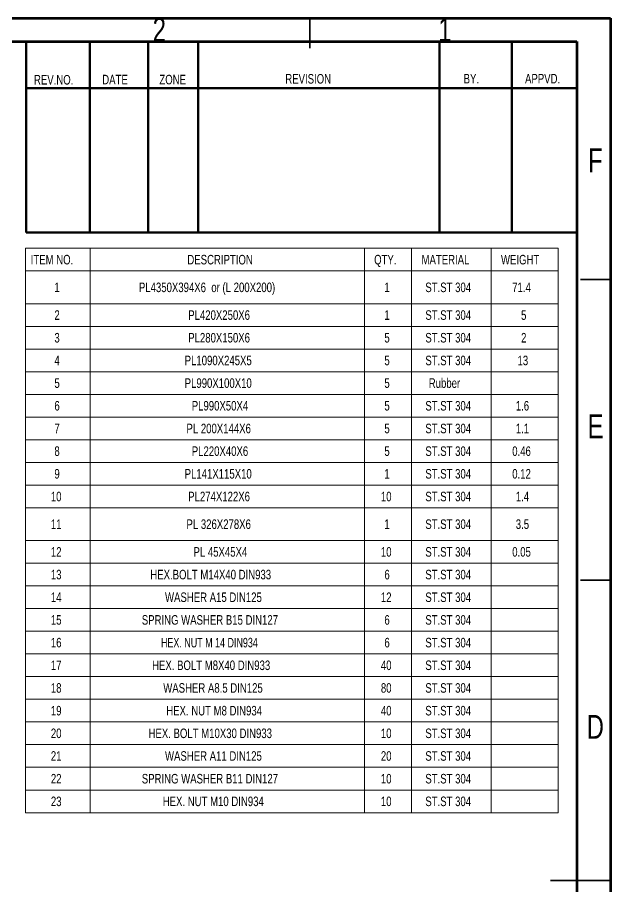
# Model space of a CAD drawing. Header units: millimetres. Extents: x 122 to 2816, y -707 to 556.
# Drawn here: x 1327.4 to 1426, y -163.2 to -18.6 of the extents above; entities that cross this region are included whole.
import ezdxf

# ---------------------------------------------------------------- set-up
doc = ezdxf.new("R2010")
doc.units = ezdxf.units.MM
doc.styles.add('SLDTEXTSTYLE0', font='TXT', dxfattribs={"width": 0.7})
doc.styles.add('SLDTEXTSTYLE7', font='TXT', dxfattribs={"width": 0.75})

# ---------------------------------------------------------------- blocks, each defined once
blk = doc.blocks.new('SW_TABLEANNOTATION_3')
at = {"color": 0, "linetype": 'Continuous', "lineweight": 18}
for p, q in [((0, 0), (0, -3.77)), ((0, 0), (10.76, 0)), ((10.76, 0), (10.76, -3.77)), ((10.76, 0), (56.36, 0)), ((56.36, 0), (56.36, -3.77)), ((56.36, 0), (64.16, 0)), ((64.16, 0), (64.16, -3.77)), ((64.16, 0), (77.4, 0)), ((77.4, 0), (77.4, -3.77)), ((77.4, 0), (88.56, 0)), ((88.56, 0), (88.56, -3.77)), ((0, -3.77), (10.76, -3.77)), ((0, -3.77), (0, -9.22)), ((10.76, -3.77), (56.36, -3.77)), ((10.76, -3.77), (10.76, -9.22)), ((56.36, -3.77), (64.16, -3.77)), ((56.36, -3.77), (56.36, -9.22)), ((64.16, -3.77), (77.4, -3.77)), ((64.16, -3.77), (64.16, -9.22)), ((77.4, -3.77), (88.56, -3.77)), ((77.4, -3.77), (77.4, -9.22)), ((88.56, -3.77), (88.56, -9.22)), ((0, -9.22), (0, -12.99)), ((0, -9.22), (10.76, -9.22)), ((10.76, -9.22), (10.76, -12.99)), ((10.76, -9.22), (56.36, -9.22)), ((56.36, -9.22), (56.36, -12.99)), ((56.36, -9.22), (64.16, -9.22)), ((64.16, -9.22), (64.16, -12.99)), ((64.16, -9.22), (77.4, -9.22)), ((77.4, -9.22), (77.4, -12.99)), ((77.4, -9.22), (88.56, -9.22)), ((88.56, -9.22), (88.56, -12.99)), ((0, -12.99), (0, -16.76)), ((0, -12.99), (10.76, -12.99)), ((10.76, -12.99), (10.76, -16.76)), ((10.76, -12.99), (56.36, -12.99)), ((56.36, -12.99), (56.36, -16.76)), ((56.36, -12.99), (64.16, -12.99)), ((64.16, -12.99), (64.16, -16.76)), ((64.16, -12.99), (77.4, -12.99)), ((77.4, -12.99), (77.4, -16.76)), ((77.4, -12.99), (88.56, -12.99)), ((88.56, -12.99), (88.56, -16.76)), ((0, -16.76), (0, -20.54)), ((0, -16.76), (10.76, -16.76)), ((10.76, -16.76), (10.76, -20.54)), ((10.76, -16.76), (56.36, -16.76)), ((56.36, -16.76), (56.36, -20.54)), ((56.36, -16.76), (64.16, -16.76)), ((64.16, -16.76), (64.16, -20.54)), ((64.16, -16.76), (77.4, -16.76)), ((77.4, -16.76), (77.4, -20.54)), ((77.4, -16.76), (88.56, -16.76)), ((88.56, -16.76), (88.56, -20.54)), ((0, -20.54), (0, -24.31)), ((0, -20.54), (10.76, -20.54)), ((10.76, -20.54), (10.76, -24.31)), ((10.76, -20.54), (56.36, -20.54)), ((56.36, -20.54), (56.36, -24.31)), ((56.36, -20.54), (64.16, -20.54)), ((64.16, -20.54), (64.16, -24.31)), ((64.16, -20.54), (77.4, -20.54)), ((77.4, -20.54), (77.4, -24.31)), ((77.4, -20.54), (88.56, -20.54)), ((88.56, -20.54), (88.56, -24.31)), ((0, -24.31), (0, -28.08)), ((0, -24.31), (10.76, -24.31)), ((10.76, -24.31), (10.76, -28.08)), ((10.76, -24.31), (56.36, -24.31)), ((56.36, -24.31), (56.36, -28.08)), ((56.36, -24.31), (64.16, -24.31)), ((64.16, -24.31), (64.16, -28.08)), ((64.16, -24.31), (77.4, -24.31)), ((77.4, -24.31), (77.4, -28.08)), ((77.4, -24.31), (88.56, -24.31)), ((88.56, -24.31), (88.56, -28.08)), ((0, -28.08), (0, -31.86)), ((0, -28.08), (10.76, -28.08)), ((10.76, -28.08), (10.76, -31.86)), ((10.76, -28.08), (56.36, -28.08)), ((56.36, -28.08), (56.36, -31.86)), ((56.36, -28.08), (64.16, -28.08)), ((64.16, -28.08), (64.16, -31.86)), ((64.16, -28.08), (77.4, -28.08)), ((77.4, -28.08), (77.4, -31.86)), ((77.4, -28.08), (88.56, -28.08)), ((88.56, -28.08), (88.56, -31.86)), ((0, -31.86), (0, -35.63)), ((0, -31.86), (10.76, -31.86)), ((10.76, -31.86), (10.76, -35.63)), ((10.76, -31.86), (56.36, -31.86)), ((56.36, -31.86), (56.36, -35.63)), ((56.36, -31.86), (64.16, -31.86)), ((64.16, -31.86), (64.16, -35.63)), ((64.16, -31.86), (77.4, -31.86)), ((77.4, -31.86), (77.4, -35.63)), ((77.4, -31.86), (88.56, -31.86)), ((88.56, -31.86), (88.56, -35.63)), ((0, -35.63), (0, -39.4)), ((0, -35.63), (10.76, -35.63)), ((10.76, -35.63), (10.76, -39.4)), ((10.76, -35.63), (56.36, -35.63)), ((56.36, -35.63), (56.36, -39.4)), ((56.36, -35.63), (64.16, -35.63)), ((64.16, -35.63), (64.16, -39.4)), ((64.16, -35.63), (77.4, -35.63)), ((77.4, -35.63), (77.4, -39.4)), ((77.4, -35.63), (88.56, -35.63)), ((88.56, -35.63), (88.56, -39.4)), ((0, -39.4), (0, -43.18)), ((0, -39.4), (10.76, -39.4)), ((10.76, -39.4), (10.76, -43.18)), ((10.76, -39.4), (56.36, -39.4)), ((56.36, -39.4), (56.36, -43.18)), ((56.36, -39.4), (64.16, -39.4)), ((64.16, -39.4), (64.16, -43.18)), ((64.16, -39.4), (77.4, -39.4)), ((77.4, -39.4), (77.4, -43.18)), ((77.4, -39.4), (88.56, -39.4)), ((88.56, -39.4), (88.56, -43.18)), ((0, -43.18), (0, -48.62)), ((0, -43.18), (10.76, -43.18)), ((10.76, -43.18), (10.76, -48.62)), ((10.76, -43.18), (56.36, -43.18)), ((56.36, -43.18), (56.36, -48.62)), ((56.36, -43.18), (64.16, -43.18)), ((64.16, -43.18), (64.16, -48.62)), ((64.16, -43.18), (77.4, -43.18)), ((77.4, -43.18), (77.4, -48.62)), ((77.4, -43.18), (88.56, -43.18)), ((88.56, -43.18), (88.56, -48.62)), ((0, -48.62), (0, -52.39)), ((0, -48.62), (10.76, -48.62)), ((10.76, -48.62), (10.76, -52.39)), ((10.76, -48.62), (56.36, -48.62)), ((56.36, -48.62), (56.36, -52.39)), ((56.36, -48.62), (64.16, -48.62)), ((64.16, -48.62), (64.16, -52.39)), ((64.16, -48.62), (77.4, -48.62)), ((77.4, -48.62), (77.4, -52.39)), ((77.4, -48.62), (88.56, -48.62)), ((88.56, -48.62), (88.56, -52.39)), ((0, -52.39), (0, -56.17)), ((0, -52.39), (10.76, -52.39)), ((10.76, -52.39), (10.76, -56.17)), ((10.76, -52.39), (56.36, -52.39)), ((56.36, -52.39), (56.36, -56.17)), ((56.36, -52.39), (64.16, -52.39)), ((64.16, -52.39), (64.16, -56.17)), ((64.16, -52.39), (77.4, -52.39)), ((77.4, -52.39), (77.4, -56.17)), ((77.4, -52.39), (88.56, -52.39)), ((88.56, -52.39), (88.56, -56.17)), ((0, -56.17), (0, -59.94)), ((0, -56.17), (10.76, -56.17)), ((10.76, -56.17), (10.76, -59.94)), ((10.76, -56.17), (56.36, -56.17)), ((56.36, -56.17), (56.36, -59.94)), ((56.36, -56.17), (64.16, -56.17)), ((64.16, -56.17), (64.16, -59.94)), ((64.16, -56.17), (77.4, -56.17)), ((77.4, -56.17), (77.4, -59.94)), ((77.4, -56.17), (88.56, -56.17)), ((88.56, -56.17), (88.56, -59.94)), ((0, -59.94), (0, -63.71)), ((0, -59.94), (10.76, -59.94)), ((10.76, -59.94), (10.76, -63.71)), ((10.76, -59.94), (56.36, -59.94)), ((56.36, -59.94), (56.36, -63.71)), ((56.36, -59.94), (64.16, -59.94)), ((64.16, -59.94), (64.16, -63.71)), ((64.16, -59.94), (77.4, -59.94)), ((77.4, -59.94), (77.4, -63.71)), ((77.4, -59.94), (88.56, -59.94)), ((88.56, -59.94), (88.56, -63.71)), ((0, -63.71), (0, -67.49)), ((0, -63.71), (10.76, -63.71)), ((10.76, -63.71), (10.76, -67.49)), ((10.76, -63.71), (56.36, -63.71)), ((56.36, -63.71), (56.36, -67.49)), ((56.36, -63.71), (64.16, -63.71)), ((64.16, -63.71), (64.16, -67.49)), ((64.16, -63.71), (77.4, -63.71)), ((77.4, -63.71), (77.4, -67.49)), ((77.4, -63.71), (88.56, -63.71)), ((88.56, -63.71), (88.56, -67.49)), ((0, -67.49), (0, -71.26)), ((0, -67.49), (10.76, -67.49)), ((10.76, -67.49), (10.76, -71.26)), ((10.76, -67.49), (56.36, -67.49)), ((56.36, -67.49), (56.36, -71.26)), ((56.36, -67.49), (64.16, -67.49)), ((64.16, -67.49), (64.16, -71.26)), ((64.16, -67.49), (77.4, -67.49)), ((77.4, -67.49), (77.4, -71.26)), ((77.4, -67.49), (88.56, -67.49)), ((88.56, -67.49), (88.56, -71.26)), ((0, -71.26), (0, -75.03)), ((0, -71.26), (10.76, -71.26)), ((10.76, -71.26), (10.76, -75.03)), ((10.76, -71.26), (56.36, -71.26)), ((56.36, -71.26), (56.36, -75.03)), ((56.36, -71.26), (64.16, -71.26)), ((64.16, -71.26), (64.16, -75.03)), ((64.16, -71.26), (77.4, -71.26)), ((77.4, -71.26), (77.4, -75.03)), ((77.4, -71.26), (88.56, -71.26)), ((88.56, -71.26), (88.56, -75.03)), ((0, -75.03), (0, -78.81)), ((0, -75.03), (10.76, -75.03)), ((10.76, -75.03), (10.76, -78.81)), ((10.76, -75.03), (56.36, -75.03)), ((56.36, -75.03), (56.36, -78.81)), ((56.36, -75.03), (64.16, -75.03)), ((64.16, -75.03), (64.16, -78.81)), ((64.16, -75.03), (77.4, -75.03)), ((77.4, -75.03), (77.4, -78.81)), ((77.4, -75.03), (88.56, -75.03)), ((88.56, -75.03), (88.56, -78.81)), ((0, -78.81), (0, -82.58)), ((0, -78.81), (10.76, -78.81)), ((10.76, -78.81), (10.76, -82.58)), ((10.76, -78.81), (56.36, -78.81)), ((56.36, -78.81), (56.36, -82.58)), ((56.36, -78.81), (64.16, -78.81)), ((64.16, -78.81), (64.16, -82.58)), ((64.16, -78.81), (77.4, -78.81)), ((77.4, -78.81), (77.4, -82.58)), ((77.4, -78.81), (88.56, -78.81)), ((88.56, -78.81), (88.56, -82.58)), ((0, -82.58), (0, -86.35)), ((0, -82.58), (10.76, -82.58)), ((10.76, -82.58), (10.76, -86.35)), ((10.76, -82.58), (56.36, -82.58)), ((56.36, -82.58), (56.36, -86.35)), ((56.36, -82.58), (64.16, -82.58)), ((64.16, -82.58), (64.16, -86.35)), ((64.16, -82.58), (77.4, -82.58)), ((77.4, -82.58), (77.4, -86.35)), ((77.4, -82.58), (88.56, -82.58)), ((88.56, -82.58), (88.56, -86.35)), ((0, -86.35), (0, -90.13)), ((0, -86.35), (10.76, -86.35)), ((10.76, -86.35), (10.76, -90.13)), ((10.76, -86.35), (56.36, -86.35)), ((56.36, -86.35), (56.36, -90.13)), ((56.36, -86.35), (64.16, -86.35)), ((64.16, -86.35), (64.16, -90.13)), ((64.16, -86.35), (77.4, -86.35)), ((77.4, -86.35), (77.4, -90.13)), ((77.4, -86.35), (88.56, -86.35)), ((88.56, -86.35), (88.56, -90.13)), ((0, -90.13), (0, -93.9)), ((0, -90.13), (10.76, -90.13)), ((10.76, -90.13), (10.76, -93.9)), ((10.76, -90.13), (56.36, -90.13)), ((56.36, -90.13), (56.36, -93.9)), ((56.36, -90.13), (64.16, -90.13)), ((64.16, -90.13), (64.16, -93.9)), ((64.16, -90.13), (77.4, -90.13)), ((77.4, -90.13), (77.4, -93.9)), ((77.4, -90.13), (88.56, -90.13)), ((88.56, -90.13), (88.56, -93.9)), ((0, -93.9), (10.76, -93.9)), ((10.76, -93.9), (56.36, -93.9)), ((56.36, -93.9), (64.16, -93.9)), ((64.16, -93.9), (77.4, -93.9)), ((77.4, -93.9), (88.56, -93.9))]:
    blk.add_line(p, q, dxfattribs=at)
at = {"color": 0, "linetype": 'Continuous', "lineweight": 0, "attachment_point": 1}
for s, insert, char_height, style in [('ITEM NO.', (0.86, -1.09), 1.587, 'SLDTEXTSTYLE7'), ('DESCRIPTION', (26.91, -1.09), 1.5875, 'SLDTEXTSTYLE7'), ('QTY.', (57.97, -1.09), 1.587, 'SLDTEXTSTYLE7'), ('MATERIAL', (65.85, -1.09), 1.587, 'SLDTEXTSTYLE7'), ('WEIGHT', (79.06, -1.09), 1.587, 'SLDTEXTSTYLE7'), ('1', (4.8, -5.7), 1.59, 'SLDTEXTSTYLE7'), ('PL4350X394X6  or (L 200X200)', (18.85, -5.7), 1.5875, 'SLDTEXTSTYLE7'), ('1', (59.67, -5.7), 1.59, 'SLDTEXTSTYLE7'), ('ST.ST 304', (66.48, -5.7), 1.587, 'SLDTEXTSTYLE7'), ('71.4', (80.93, -5.7), 1.587, 'SLDTEXTSTYLE7'), ('2', (4.8, -10.31), 1.59, 'SLDTEXTSTYLE7'), ('PL420X250X6', (27.05, -10.31), 1.5875, 'SLDTEXTSTYLE7'), ('1', (59.67, -10.31), 1.59, 'SLDTEXTSTYLE7'), ('ST.ST 304', (66.48, -10.31), 1.587, 'SLDTEXTSTYLE7'), ('5', (82.4, -10.31), 1.59, 'SLDTEXTSTYLE7'), ('3', (4.8, -14.08), 1.59, 'SLDTEXTSTYLE7'), ('PL280X150X6', (27.05, -14.08), 1.5875, 'SLDTEXTSTYLE7'), ('5', (59.67, -14.08), 1.59, 'SLDTEXTSTYLE7'), ('ST.ST 304', (66.48, -14.08), 1.587, 'SLDTEXTSTYLE7'), ('2', (82.4, -14.08), 1.59, 'SLDTEXTSTYLE7'), ('4', (4.8, -17.86), 1.59, 'SLDTEXTSTYLE7'), ('PL1090X245X5', (26.46, -17.86), 1.5875, 'SLDTEXTSTYLE7'), ('5', (59.67, -17.86), 1.59, 'SLDTEXTSTYLE7'), ('ST.ST 304', (66.48, -17.86), 1.587, 'SLDTEXTSTYLE7'), ('13', (81.81, -17.86), 1.587, 'SLDTEXTSTYLE7'), ('5', (4.8, -21.63), 1.59, 'SLDTEXTSTYLE7'), ('PL990X100X10', (26.46, -21.63), 1.5875, 'SLDTEXTSTYLE7'), ('5', (59.67, -21.63), 1.59, 'SLDTEXTSTYLE7'), ('Rubber', (67.05, -21.63), 1.587, 'SLDTEXTSTYLE7'), ('6', (4.8, -25.4), 1.59, 'SLDTEXTSTYLE7'), ('PL990X50X4', (27.64, -25.4), 1.587, 'SLDTEXTSTYLE7'), ('5', (59.67, -25.4), 1.59, 'SLDTEXTSTYLE7'), ('ST.ST 304', (66.48, -25.4), 1.587, 'SLDTEXTSTYLE7'), ('1.6', (81.52, -25.4), 1.587, 'SLDTEXTSTYLE7'), ('7', (4.8, -29.18), 1.59, 'SLDTEXTSTYLE7'), ('PL 200X144X6', (26.76, -29.18), 1.5875, 'SLDTEXTSTYLE7'), ('5', (59.67, -29.18), 1.59, 'SLDTEXTSTYLE7'), ('ST.ST 304', (66.48, -29.18), 1.587, 'SLDTEXTSTYLE7'), ('1.1', (81.52, -29.18), 1.587, 'SLDTEXTSTYLE7'), ('8', (4.8, -32.95), 1.59, 'SLDTEXTSTYLE7'), ('PL220X40X6', (27.64, -32.95), 1.587, 'SLDTEXTSTYLE7'), ('5', (59.67, -32.95), 1.59, 'SLDTEXTSTYLE7'), ('ST.ST 304', (66.48, -32.95), 1.587, 'SLDTEXTSTYLE7'), ('0.46', (80.93, -32.95), 1.587, 'SLDTEXTSTYLE7'), ('9', (4.8, -36.72), 1.59, 'SLDTEXTSTYLE7'), ('PL141X115X10', (26.46, -36.72), 1.5875, 'SLDTEXTSTYLE7'), ('1', (59.67, -36.72), 1.59, 'SLDTEXTSTYLE7'), ('ST.ST 304', (66.48, -36.72), 1.587, 'SLDTEXTSTYLE7'), ('0.12', (80.93, -36.72), 1.587, 'SLDTEXTSTYLE7'), ('10', (4.21, -40.5), 1.587, 'SLDTEXTSTYLE7'), ('PL274X122X6', (27.05, -40.5), 1.5875, 'SLDTEXTSTYLE7'), ('10', (59.09, -40.5), 1.587, 'SLDTEXTSTYLE7'), ('ST.ST 304', (66.48, -40.5), 1.587, 'SLDTEXTSTYLE7'), ('1.4', (81.52, -40.5), 1.587, 'SLDTEXTSTYLE7'), ('11', (4.21, -45.1), 1.587, 'SLDTEXTSTYLE7'), ('PL 326X278X6', (26.76, -45.1), 1.5875, 'SLDTEXTSTYLE7'), ('1', (59.67, -45.1), 1.59, 'SLDTEXTSTYLE7'), ('ST.ST 304', (66.48, -45.1), 1.587, 'SLDTEXTSTYLE7'), ('3.5', (81.52, -45.1), 1.587, 'SLDTEXTSTYLE7'), ('12', (4.21, -49.71), 1.587, 'SLDTEXTSTYLE7'), ('PL 45X45X4', (27.93, -49.71), 1.587, 'SLDTEXTSTYLE7'), ('10', (59.09, -49.71), 1.587, 'SLDTEXTSTYLE7'), ('ST.ST 304', (66.48, -49.71), 1.587, 'SLDTEXTSTYLE7'), ('0.05', (80.93, -49.71), 1.587, 'SLDTEXTSTYLE7'), ('13', (4.21, -53.49), 1.587, 'SLDTEXTSTYLE7'), ('HEX.BOLT M14X40 DIN933', (20.75, -53.49), 1.5875, 'SLDTEXTSTYLE7'), ('6', (59.67, -53.49), 1.59, 'SLDTEXTSTYLE7'), ('ST.ST 304', (66.48, -53.49), 1.587, 'SLDTEXTSTYLE7'), ('14', (4.21, -57.26), 1.587, 'SLDTEXTSTYLE7'), ('WASHER A15 DIN125', (23.19, -57.26), 1.5875, 'SLDTEXTSTYLE7'), ('12', (59.09, -57.26), 1.587, 'SLDTEXTSTYLE7'), ('ST.ST 304', (66.48, -57.26), 1.587, 'SLDTEXTSTYLE7'), ('15', (4.21, -61.03), 1.587, 'SLDTEXTSTYLE7'), ('SPRING WASHER B15 DIN127', (19.33, -61.03), 1.5875, 'SLDTEXTSTYLE7'), ('6', (59.67, -61.03), 1.59, 'SLDTEXTSTYLE7'), ('ST.ST 304', (66.48, -61.03), 1.587, 'SLDTEXTSTYLE7'), ('16', (4.21, -64.81), 1.587, 'SLDTEXTSTYLE7'), ('HEX. NUT M 14 DIN934', (22.52, -64.81), 1.5875, 'SLDTEXTSTYLE0'), ('6', (59.67, -64.81), 1.59, 'SLDTEXTSTYLE7'), ('ST.ST 304', (66.48, -64.81), 1.587, 'SLDTEXTSTYLE7'), ('17', (4.21, -68.58), 1.587, 'SLDTEXTSTYLE7'), ('HEX. BOLT M8X40 DIN933', (21.04, -68.58), 1.5875, 'SLDTEXTSTYLE7'), ('40', (59.09, -68.58), 1.587, 'SLDTEXTSTYLE7'), ('ST.ST 304', (66.48, -68.58), 1.587, 'SLDTEXTSTYLE7'), ('18', (4.21, -72.35), 1.587, 'SLDTEXTSTYLE7'), ('WASHER A8.5 DIN125', (22.9, -72.35), 1.5875, 'SLDTEXTSTYLE7'), ('80', (59.09, -72.35), 1.587, 'SLDTEXTSTYLE7'), ('ST.ST 304', (66.48, -72.35), 1.587, 'SLDTEXTSTYLE7'), ('19', (4.21, -76.13), 1.587, 'SLDTEXTSTYLE7'), ('HEX. NUT M8 DIN934', (23.4, -76.13), 1.5875, 'SLDTEXTSTYLE7'), ('40', (59.09, -76.13), 1.587, 'SLDTEXTSTYLE7'), ('ST.ST 304', (66.48, -76.13), 1.587, 'SLDTEXTSTYLE7'), ('20', (4.21, -79.9), 1.587, 'SLDTEXTSTYLE7'), ('HEX. BOLT M10X30 DIN933', (20.45, -79.9), 1.5875, 'SLDTEXTSTYLE7'), ('10', (59.09, -79.9), 1.587, 'SLDTEXTSTYLE7'), ('ST.ST 304', (66.48, -79.9), 1.587, 'SLDTEXTSTYLE7'), ('21', (4.21, -83.67), 1.587, 'SLDTEXTSTYLE7'), ('WASHER A11 DIN125', (23.19, -83.67), 1.5875, 'SLDTEXTSTYLE7'), ('20', (59.09, -83.67), 1.587, 'SLDTEXTSTYLE7'), ('ST.ST 304', (66.48, -83.67), 1.587, 'SLDTEXTSTYLE7'), ('22', (4.21, -87.45), 1.587, 'SLDTEXTSTYLE7'), ('SPRING WASHER B11 DIN127', (19.33, -87.45), 1.5875, 'SLDTEXTSTYLE7'), ('10', (59.09, -87.45), 1.587, 'SLDTEXTSTYLE7'), ('ST.ST 304', (66.48, -87.45), 1.587, 'SLDTEXTSTYLE7'), ('23', (4.21, -91.22), 1.587, 'SLDTEXTSTYLE7'), ('HEX. NUT M10 DIN934', (22.81, -91.22), 1.5875, 'SLDTEXTSTYLE7'), ('10', (59.09, -91.22), 1.587, 'SLDTEXTSTYLE7'), ('ST.ST 304', (66.48, -91.22), 1.587, 'SLDTEXTSTYLE7')]:
    blk.add_mtext(s, dxfattribs=dict(at, insert=insert, char_height=char_height, style=style))

msp = doc.modelspace()

# ---------------------------------------------------------------- linework, layer by layer
at = {"color": 7, "linetype": 'Continuous', "lineweight": 70}
for p, q in [((1025.997283, -18.68151), (1425.997283, -18.68151)), ((1425.997283, -18.68151), (1425.997283, -305.68151)), ((1030.997283, -22.547985), (1420.399755, -22.547985)), ((1420.399755, -22.547985), (1420.399755, -299.547985))]:
    msp.add_line(p, q, dxfattribs=at)
at = {"color": 7, "linetype": 'Continuous', "lineweight": 35}
for p, q in [((1375.997283, -23.68151), (1375.997283, -18.68151)), ((1420.997283, -62.18151), (1425.997283, -62.18151)), ((1420.997283, -112.18151), (1425.997283, -112.18151)), ((1425.998283, -162.18151), (1415.996283, -162.18151)), ((1420.997283, -162.18151), (1425.997283, -162.18151))]:
    msp.add_line(p, q, dxfattribs=at)
at = {"color": 7, "linetype": 'Continuous', "lineweight": 50}
for p, q in [((1328.840144, -22.547985), (1328.840144, -54.370904)), ((1339.416083, -22.547985), (1339.416083, -54.234199)), ((1349.075494, -22.547985), (1349.075494, -54.370924)), ((1357.43294, -22.547985), (1357.43294, -54.370904)), ((1397.549626, -22.547985), (1397.549626, -54.370904)), ((1409.586238, -22.547985), (1409.586238, -54.370924)), ((1420.399755, -30.363706), (1328.840144, -30.363706)), ((1420.399755, -54.370904), (1328.840144, -54.370904))]:
    msp.add_line(p, q, dxfattribs=at)

# ---------------------------------------------------------------- block references
at = {"color": 7, "linetype": 'Continuous', "lineweight": 0}
msp.add_blockref('SW_TABLEANNOTATION_3', (1328.710257, -56.987107), dxfattribs=at)

# ---------------------------------------------------------------- texts
at = {"color": 7, "linetype": 'Continuous', "lineweight": 0, "style": 'SLDTEXTSTYLE7'}
for s, insert, char_height, attachment_point in [('2', (1350.95732, -18.621356), 3.96875, 2), ('1', (1398.45732, -18.621356), 3.96875, 2), ('REV.NO.', (1330.113408, -28.145402), 1.5875, 1), ('DATE', (1341.46633, -28.116125), 1.5875, 1), ('ZONE', (1350.964655, -28.116125), 1.5875, 1), ('REVISION', (1371.905189, -27.988985), 1.5875, 1), ('BY.', (1401.558332, -27.959707), 1.5875, 1), ('APPVD.', (1411.769324, -27.959707), 1.5875, 1), ('F', (1423.455023, -40.371356), 3.96875, 2), ('E', (1423.505092, -84.621356), 3.96875, 2), ('D', (1423.449971, -134.621356), 3.96875, 2)]:
    msp.add_mtext(s, dxfattribs=dict(at, insert=insert, char_height=char_height, attachment_point=attachment_point))

doc.saveas('drawing.dxf')
